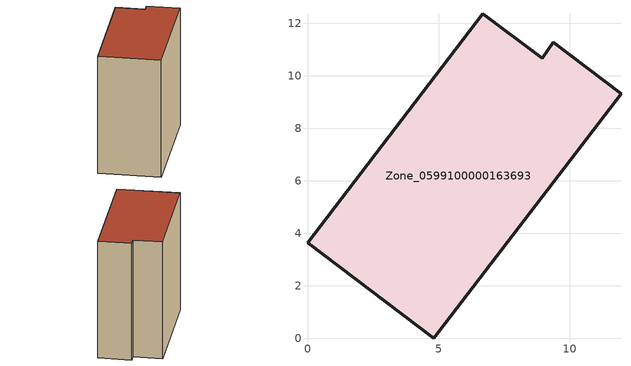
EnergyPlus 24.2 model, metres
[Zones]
Zone_0599100000163693
 floor ground (C_G): 4.81,0 0,3.64 6.68,12.37 8.94,10.67 9.37,11.28 11.95,9.32 z0
 wall outside (C_F): 4.81,0 11.95,9.32 9.37,11.28 8.94,10.67 6.68,12.37 0,3.64 4.81,0 z0:12.03
 roof outside (C_R): 0,3.64 4.81,0 11.95,9.32 9.37,11.28 8.94,10.67 6.68,12.37 z12.03
[BUILDING]
Pand.0599100000163693: North Axis=0; Terrain=City; Loads Convergence Tolerance Value=0.04; Temperature Convergence Tolerance Value=0.4; Solar Distribution=FullExterior; Maximum Number of Warmup Days=25; Minimum Number of Warmup Days=1
[Site:Location]
Rotterdam.The.Hague.AP_ZH_NLD Design_Conditions: Latitude=51.96; Longitude=4.45; Time Zone=1; Elevation=-4.5
[SITE:GROUNDTEMPERATURE:BUILDINGSURFACE]
18, 18, 18, 18, 18, 18, 18, 18, 18, 18, 18, 18
[MATERIAL] Thermal Absorptance=0.9; Solar Absorptance=0.7; Visible Absorptance=0.7
Name | Roughness | Thickness | Conductivity | Density | Specific Heat
G.TI.1946 | MediumSmooth | 0.15 | 1 | 540 | 1210
F.TI.1946 | Rough | 0.3 | 0.857143 | 1920 | 840
R.TI.1946 | MediumRough | 0.2 | 0.1 | 1500 | 1000
[CONSTRUCTION]
C_G: G.TI.1946
C_F: F.TI.1946
C_R: R.TI.1946
[ZONE]
Zone_0599100000163693: Type=1; Multiplier=1; Ceiling Height=Autocalculate; Volume=Autocalculate; Floor Area=autocalculate; Part of Total Floor Area=Yes
[ZONEINFILTRATION:DESIGNFLOWRATE]
Infil_Zone_0599100000163693: Zone or ZoneList or Space or SpaceList=Zone_0599100000163693; Schedule=AlwaysOn; Design Flow Rate Calculation Method=Flow/Area; Flow Rate per Floor Area=0.003; Constant Term Coefficient=1; Temperature Term Coefficient=0; Velocity Term Coefficient=0; Velocity Squared Term Coefficient=0
[HVACTEMPLATE:ZONE:IDEALLOADSAIRSYSTEM]
Zone_0599100000163693: Maximum Heating Supply Air Temperature=50; Minimum Cooling Supply Air Temperature=13; Maximum Heating Supply Air Humidity Ratio=0.0156; Minimum Cooling Supply Air Humidity Ratio=0.0077; Heating Limit=NoLimit; Cooling Limit=NoLimit; Dehumidification Control Type=ConstantSensibleHeatRatio; Cooling Sensible Heat Ratio=0.7; Dehumidification Setpoint=60; Humidification Control Type=None; Humidification Setpoint=30; Outdoor Air Method=None; Outdoor Air Flow Rate per Person=0.00944; Outdoor Air Flow Rate per Zone Floor Area=0; Outdoor Air Flow Rate per Zone=0; Demand Controlled Ventilation Type=None; Outdoor Air Economizer Type=NoEconomizer; Heat Recovery Type=None; Sensible Heat Recovery Effectiveness=0.7; Latent Heat Recovery Effectiveness=0.65
[ZONECONTROL:THERMOSTAT]
ThermostatControl_Zone_0599100000163693: Zone or ZoneList=Zone_0599100000163693; Control Type Schedule=DualSetpointControlType; Control 1=Thermostat_Zone_0599100000163693; Temperature Difference Between Cutout And Setpoint=0
[THERMOSTATSETPOINT:DUALSETPOINT]
Thermostat_Zone_0599100000163693: Heating Setpoint Temperature Schedule=HeatingSetpoint_Zone_0599100000163693; Cooling Setpoint Temperature Schedule=CoolingSetpoint_Zone_0599100000163693
[SCHEDULE:COMPACT]
HeatingSetpoint_Zone_0599100000163693: Through: 12/31, For: AllDays, Until: 24:00, 21
CoolingSetpoint_Zone_0599100000163693: Through: 12/31, For: AllDays, Until: 24:00, 24
DualSetpointControlType: Through: 12/31, For: AllDays, Until: 24:00, 4
AlwaysOn: Through: 12/31, For: AllDays, Until: 24:00, 1
